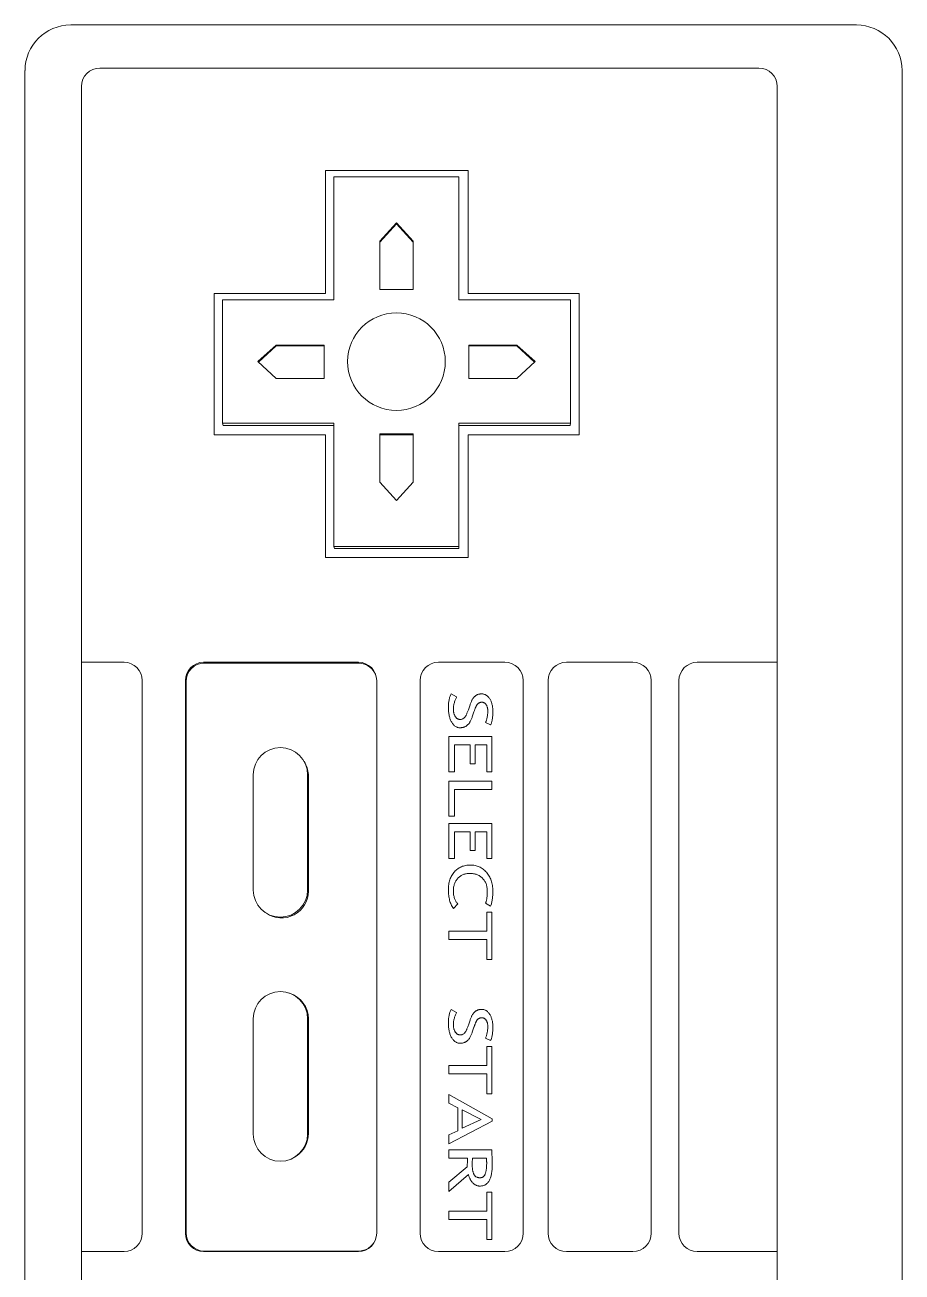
# Model space of a CAD drawing. Header units: millimetres. Extents: x -34 to 49, y -97 to 97.
# Drawn here: x -34.4 to 49, y -21.3 to 97.2 of the extents above; entities that cross this region are included whole.
import ezdxf

# ---------------------------------------------------------------- set-up
doc = ezdxf.new("R2010")
doc.units = ezdxf.units.MM

msp = doc.modelspace()

# ---------------------------------------------------------------- linework, layer by layer
at = {"color": 7, "linetype": 'Continuous', "lineweight": 15}
for p, q in [((44.66, 97.18), (-30.03, 97.18)), ((-34.38, 92.84), (-34.38, -92.84)), ((-27.26, 93.08), (35.4, 93.08)), ((49, -92.84), (49, 92.84)), ((-29, -91.34), (-29, 91.34)), ((37.13, 91.34), (37.13, -91.34)), ((-5.82, 83.34), (7.75, 83.34)), ((-5.82, 71.66), (-5.82, 83.34)), ((7.75, 83.34), (7.75, 71.66)), ((-5, 82.76), (-5, 71.04)), ((6.88, 82.76), (-5, 82.76)), ((6.88, 71.04), (6.88, 82.76)), ((6.88, 82.76), (6.88, 82.48)), ((6.88, 71.04), (6.88, 82.48)), ((0.94, 78.36), (-0.65, 76.63)), ((0.95, 78.27), (-0.64, 76.54)), ((2.52, 76.63), (0.94, 78.36)), ((0.95, 78.27), (0.94, 78.36)), ((2.52, 76.55), (0.95, 78.27)), ((-0.65, 76.63), (-0.65, 72.05)), ((-0.64, 76.54), (-0.65, 76.63)), ((-0.64, 76.54), (-0.64, 72.05)), ((2.52, 72.05), (2.52, 76.63)), ((-16.4, 71.66), (-5.82, 71.66)), ((-16.4, 58.24), (-16.4, 71.66)), ((-0.65, 72.05), (2.52, 72.05)), ((7.75, 71.66), (18.32, 71.66)), ((18.32, 71.66), (18.32, 58.24)), ((-5, 71.04), (-15.61, 71.04)), ((-15.61, 71.04), (-15.61, 59.32)), ((17.49, 71.04), (6.88, 71.04)), ((17.49, 59.32), (17.49, 71.04)), ((-10.51, 66.76), (-12.24, 65.18)), ((-10.49, 66.69), (-12.19, 65.13)), ((-5.93, 66.76), (-10.51, 66.76)), ((-10.49, 66.69), (-10.51, 66.76)), ((-5.93, 66.69), (-10.49, 66.69)), ((-5.93, 63.59), (-5.93, 66.76)), ((12.39, 66.76), (7.81, 66.76)), ((7.81, 66.76), (7.81, 63.59)), ((12.38, 66.69), (7.81, 66.69)), ((12.38, 66.69), (12.39, 66.76)), ((14.07, 65.14), (12.38, 66.69)), ((14.12, 65.18), (12.39, 66.76)), ((-12.24, 65.18), (-10.51, 63.59)), ((12.39, 63.59), (14.12, 65.18)), ((-10.51, 63.59), (-5.93, 63.59)), ((7.81, 63.59), (12.39, 63.59)), ((-15.61, 59.32), (-5, 59.32)), ((-15.61, 59.32), (-15.53, 59.11)), ((-5, 59.32), (-5, 47.6)), ((6.88, 59.32), (17.49, 59.32)), ((6.88, 47.6), (6.88, 59.32)), ((6.88, 59.32), (6.88, 59.11)), ((17.49, 59.32), (17.45, 59.11)), ((-5.82, 58.24), (-16.4, 58.24)), ((-15.53, 59.11), (-5, 59.11)), ((-5.82, 46.56), (-5.82, 58.24)), ((2.52, 58.31), (-0.65, 58.31)), ((-0.65, 58.31), (-0.65, 53.73)), ((-0.64, 58.24), (-0.65, 58.31)), ((-0.64, 58.24), (-0.64, 53.72)), ((2.52, 58.24), (-0.64, 58.24)), ((2.52, 53.73), (2.52, 58.31)), ((6.88, 47.43), (6.88, 59.11)), ((6.88, 59.11), (17.45, 59.11)), ((7.75, 58.24), (7.75, 46.56)), ((18.32, 58.24), (7.75, 58.24)), ((-0.65, 53.73), (0.94, 52)), ((0.94, 52), (2.52, 53.73)), ((-5, 47.6), (6.88, 47.6)), ((-5, 47.6), (-4.95, 47.43)), ((-4.95, 47.43), (6.88, 47.43)), ((6.88, 47.6), (6.88, 47.43)), ((7.75, 46.56), (-5.82, 46.56)), ((-24.96, 36.61), (-29, 36.61)), ((-2.68, 36.61), (-17.39, 36.61)), ((-17.33, 36.52), (-17.39, 36.61)), ((-2.66, 36.52), (-17.33, 36.52)), ((-2.66, 36.52), (-2.68, 36.61)), ((4.92, 36.61), (11.25, 36.61)), ((17.09, 36.61), (23.42, 36.61)), ((29.53, 36.61), (37.13, 36.61)), ((-23.22, -17.66), (-23.22, 34.87)), ((-19.12, 34.87), (-19.12, -17.66)), ((-19.06, 34.79), (-19.12, 34.87)), ((-19.06, 34.79), (-19.06, -17.62)), ((-0.94, -17.66), (-0.94, 34.87)), ((3.18, -17.66), (3.18, 34.87)), ((12.98, 34.87), (12.98, -17.66)), ((15.35, -17.66), (15.35, 34.87)), ((25.15, 34.87), (25.15, -17.66)), ((27.79, -17.66), (27.79, 34.87)), ((6.66, 33.32), (6.14, 33.61)), ((7.93, 32.56), (7.78, 32.1)), ((8.15, 31.44), (8.3, 31.91)), ((9.41, 30.88), (9.88, 30.65)), ((9.99, 29.54), (5.93, 29.54)), ((5.93, 29.54), (5.93, 26.21)), ((6.45, 26.21), (6.45, 28.75)), ((6.45, 28.75), (7.93, 28.75)), ((7.93, 28.75), (7.93, 26.95)), ((8.41, 26.95), (8.41, 28.75)), ((8.41, 28.75), (9.52, 28.75)), ((9.52, 28.75), (9.52, 26.21)), ((9.99, 26.21), (9.99, 29.54)), ((-7.75, 27.02), (-7.84, 27.18)), ((5.93, 26.21), (6.45, 26.21)), ((7.93, 26.95), (8.41, 26.95)), ((9.52, 26.21), (9.99, 26.21)), ((-12.67, 25.92), (-12.67, 14.96)), ((-7.51, 14.96), (-7.51, 25.92)), ((-7.51, 25.92), (-7.43, 25.77)), ((-7.43, 14.87), (-7.43, 25.77)), ((9.99, 25.31), (5.93, 25.31)), ((5.93, 25.31), (5.93, 21.99)), ((9.99, 24.52), (9.99, 25.31)), ((6.45, 21.99), (6.45, 24.52)), ((6.45, 24.52), (9.99, 24.52)), ((5.93, 21.99), (6.45, 21.99)), ((9.99, 21.3), (5.93, 21.3)), ((5.93, 21.3), (5.93, 17.97)), ((6.45, 17.97), (6.45, 20.51)), ((6.45, 20.51), (7.93, 20.51)), ((7.93, 20.51), (7.93, 18.71)), ((8.41, 18.71), (8.41, 20.51)), ((8.41, 20.51), (9.52, 20.51)), ((9.52, 20.51), (9.52, 17.97)), ((9.99, 17.97), (9.99, 21.3)), ((5.93, 17.97), (6.45, 17.97)), ((7.93, 18.71), (8.41, 18.71)), ((9.52, 17.97), (9.99, 17.97)), ((-7.51, 14.96), (-7.43, 14.87)), ((6.35, 13.22), (6.77, 13.65)), ((9.41, 13.7), (9.89, 13.43)), ((-11.54, 12.83), (-11.43, 12.75)), ((9.99, 12.85), (9.52, 12.85)), ((9.52, 12.85), (9.52, 11.06)), ((9.99, 8.36), (9.99, 12.85)), ((9.52, 11.06), (5.93, 11.06)), ((5.93, 11.06), (5.93, 10.26)), ((5.93, 10.26), (9.52, 10.26)), ((9.52, 10.26), (9.52, 8.36)), ((9.52, 8.36), (9.99, 8.36)), ((-9.23, 5.16), (-9.32, 5.19)), ((6.66, 3.34), (6.14, 3.62)), ((-12.67, 2.73), (-12.67, -8.23)), ((-7.51, -8.23), (-7.51, 2.73)), ((-7.51, 2.73), (-7.43, 2.71)), ((-7.43, -8.18), (-7.43, 2.71)), ((7.93, 2.58), (7.78, 2.12)), ((8.15, 1.46), (8.3, 1.92)), ((9.41, 0.9), (9.88, 0.67)), ((9.99, 0.09), (9.52, 0.09)), ((9.52, 0.09), (9.52, -1.71)), ((9.99, -4.4), (9.99, 0.09)), ((9.52, -1.71), (5.93, -1.71)), ((5.93, -1.71), (5.93, -2.5)), ((5.93, -2.5), (9.52, -2.5)), ((9.52, -2.5), (9.52, -4.4)), ((5.93, -4.46), (5.93, -5.3)), ((10.04, -6.78), (5.93, -4.46)), ((9.52, -4.4), (9.99, -4.4)), ((5.93, -5.3), (6.77, -5.73)), ((6.77, -5.73), (6.77, -7.91)), ((5.93, -9.16), (10.04, -6.99)), ((7.19, -7.68), (7.19, -5.94)), ((7.19, -5.94), (8.99, -6.86)), ((8.99, -6.86), (7.19, -7.68)), ((10.04, -6.99), (10.04, -6.78)), ((-7.51, -8.23), (-7.43, -8.18)), ((6.77, -7.91), (5.93, -8.31)), ((5.93, -8.31), (5.93, -9.16)), ((-8.69, -10.4), (-8.59, -10.34)), ((5.93, -9.74), (5.93, -10.53)), ((10, -9.74), (5.93, -9.74)), ((5.93, -10.53), (7.7, -10.53)), ((8.17, -10.53), (9.49, -10.53)), ((7.67, -11.34), (5.93, -12.8)), ((5.93, -13.7), (7.79, -12.08)), ((5.93, -12.8), (5.93, -13.7)), ((9.52, -13.75), (9.52, -15.55)), ((9.99, -13.75), (9.52, -13.75)), ((9.99, -18.24), (9.99, -13.75)), ((5.93, -15.55), (5.93, -16.34)), ((9.52, -15.55), (5.93, -15.55)), ((5.93, -16.34), (9.52, -16.34)), ((9.52, -16.34), (9.52, -18.24)), ((-19.06, -17.62), (-19.12, -17.66)), ((9.52, -18.24), (9.99, -18.24)), ((-29, -19.4), (-24.96, -19.4)), ((-17.33, -19.36), (-17.39, -19.4)), ((-17.39, -19.4), (-2.68, -19.4)), ((-17.33, -19.36), (-2.66, -19.36)), ((-2.66, -19.36), (-2.68, -19.4)), ((11.25, -19.4), (4.92, -19.4)), ((23.42, -19.4), (17.09, -19.4)), ((37.13, -19.4), (29.53, -19.4))]:
    msp.add_line(p, q, dxfattribs=at)
msp.add_circle((0.94, 65.18), 4.64, dxfattribs=at)
for centre, radius, start, end in [((-30.03, 92.84), 4.34, 90, 180), ((44.66, 92.84), 4.34, 0, 90), ((-27.26, 91.34), 1.74, 90, 180), ((35.4, 91.34), 1.74, 0, 90), ((-24.96, 34.87), 1.74, 0, 90), ((-17.39, 34.87), 1.74, 90, 180), ((-17.33, 34.79), 1.73, 90, 180), ((-2.68, 34.87), 1.74, 0, 90), ((-2.66, 34.79), 1.73, 13.2416, 90), ((4.92, 34.87), 1.74, 90, 180), ((11.25, 34.87), 1.74, 360, 90), ((17.09, 34.87), 1.74, 90, 180), ((23.42, 34.87), 1.74, 0, 90), ((29.53, 34.87), 1.74, 90, 180), ((-10.09, 25.92), 2.58, 0, 180), ((-9.99, 25.77), 2.56, 0, 29.1396), ((-10.09, 14.96), 2.58, 180, 0), ((-9.99, 14.87), 2.56, 235.7707, 0), ((-10.09, 2.73), 2.58, 0, 180), ((-9.99, 2.71), 2.56, 0, 72.6734), ((-10.09, -8.23), 2.58, 180, 0), ((-9.99, -8.18), 2.56, 303.0149, 0), ((-24.96, -17.66), 1.74, 270, 0), ((-17.39, -17.66), 1.74, 180, 270), ((-17.33, -17.62), 1.73, 180, 270), ((-2.68, -17.66), 1.74, 270, 0), ((4.92, -17.66), 1.74, 180, 270), ((11.25, -17.66), 1.74, 270, 0), ((17.09, -17.66), 1.74, 180, 270), ((23.42, -17.66), 1.74, 270, 0), ((29.53, -17.66), 1.74, 180, 270), ((-2.66, -17.62), 1.73, 270, 335.4194)]:
    msp.add_arc(centre, radius, start, end, dxfattribs=at)
for points, knots in [([(5.87, 32.3), (5.87, 32.36), (5.87, 32.48), (5.89, 32.66), (5.91, 32.84), (5.94, 33.01), (5.97, 33.17), (6.02, 33.32), (6.07, 33.47), (6.12, 33.56), (6.14, 33.61)], [0, 0, 0, 0, 0.139851, 0.274463, 0.40476, 0.530479, 0.652604, 0.771547, 0.887177, 1, 1, 1, 1]), ([(6.66, 33.32), (6.64, 33.28), (6.6, 33.2), (6.54, 33.07), (6.48, 32.93), (6.44, 32.77), (6.4, 32.62), (6.37, 32.47), (6.35, 32.33), (6.35, 32.23), (6.35, 32.19)], [0, 0, 0, 0, 0.112458, 0.232351, 0.361838, 0.499398, 0.63778, 0.766607, 0.887174, 1, 1, 1, 1]), ([(7.93, 32.56), (7.95, 32.61), (7.98, 32.7), (8.03, 32.83), (8.08, 32.95), (8.14, 33.05), (8.2, 33.15), (8.26, 33.24), (8.32, 33.31), (8.39, 33.37), (8.46, 33.43), (8.53, 33.48), (8.61, 33.52), (8.69, 33.55), (8.77, 33.58), (8.86, 33.59), (8.95, 33.6), (9.01, 33.61), (9.04, 33.61)], [0, 0, 0, 0, 0.090498, 0.174797, 0.254167, 0.327912, 0.396058, 0.460014, 0.519361, 0.574997, 0.628131, 0.679973, 0.732202, 0.783657, 0.836116, 0.889278, 0.943845, 1, 1, 1, 1]), ([(9.04, 33.61), (9.08, 33.6), (9.15, 33.6), (9.26, 33.58), (9.36, 33.54), (9.46, 33.49), (9.55, 33.43), (9.64, 33.35), (9.72, 33.26), (9.8, 33.15), (9.87, 33.03), (9.93, 32.9), (9.98, 32.77), (10.02, 32.63), (10.06, 32.48), (10.08, 32.32), (10.09, 32.15), (10.1, 32.04), (10.1, 31.98)], [0, 0, 0, 0, 0.0522624, 0.1027212, 0.1530459, 0.2038054, 0.2561395, 0.3107192, 0.3682919, 0.4298056, 0.4937901, 0.5589585, 0.6258285, 0.695096, 0.7665483, 0.8409481, 0.9186775, 1, 1, 1, 1]), ([(6.97, 30.38), (6.94, 30.39), (6.86, 30.39), (6.75, 30.41), (6.65, 30.46), (6.55, 30.51), (6.45, 30.59), (6.36, 30.68), (6.27, 30.78), (6.19, 30.91), (6.11, 31.04), (6.05, 31.19), (6, 31.35), (5.95, 31.52), (5.92, 31.7), (5.89, 31.89), (5.88, 32.09), (5.87, 32.23), (5.87, 32.3)], [0, 0, 0, 0, 0.046638, 0.092192, 0.138532, 0.185824, 0.234989, 0.287808, 0.344017, 0.404661, 0.46834, 0.534459, 0.603069, 0.674804, 0.750181, 0.829313, 0.91238, 1, 1, 1, 1]), ([(6.35, 32.19), (6.35, 32.15), (6.35, 32.08), (6.36, 31.97), (6.37, 31.87), (6.39, 31.78), (6.42, 31.69), (6.45, 31.61), (6.48, 31.53), (6.53, 31.45), (6.57, 31.39), (6.63, 31.33), (6.68, 31.28), (6.74, 31.24), (6.8, 31.21), (6.86, 31.19), (6.92, 31.18), (6.97, 31.18), (6.99, 31.18)], [0, 0, 0, 0, 0.08358, 0.163715, 0.239345, 0.312059, 0.381605, 0.448398, 0.5132, 0.575935, 0.636232, 0.692774, 0.746695, 0.798214, 0.848319, 0.898036, 0.948533, 1, 1, 1, 1]), ([(6.99, 31.18), (7.03, 31.18), (7.1, 31.18), (7.2, 31.21), (7.29, 31.26), (7.37, 31.32), (7.43, 31.38), (7.48, 31.44), (7.53, 31.51), (7.58, 31.6), (7.62, 31.71), (7.67, 31.83), (7.73, 31.96), (7.76, 32.05), (7.78, 32.1)], [0, 0, 0, 0, 0.0796227, 0.1587057, 0.2412245, 0.3288657, 0.3781844, 0.43691, 0.5053334, 0.5833647, 0.6712807, 0.7704406, 0.8800626, 1, 1, 1, 1]), ([(9.05, 32.81), (9.02, 32.81), (8.97, 32.81), (8.9, 32.79), (8.83, 32.77), (8.76, 32.73), (8.7, 32.69), (8.64, 32.63), (8.59, 32.57), (8.55, 32.51), (8.52, 32.46), (8.5, 32.41), (8.47, 32.35), (8.44, 32.28), (8.41, 32.2), (8.38, 32.11), (8.34, 32.01), (8.32, 31.94), (8.3, 31.91)], [0, 0, 0, 0, 0.060343, 0.119908, 0.178512, 0.237957, 0.297916, 0.359486, 0.422172, 0.488249, 0.525442, 0.570523, 0.622957, 0.683123, 0.7507, 0.82631, 0.909126, 1, 1, 1, 1]), ([(9.62, 31.95), (9.62, 31.99), (9.62, 32.05), (9.61, 32.14), (9.6, 32.23), (9.58, 32.31), (9.56, 32.39), (9.53, 32.46), (9.5, 32.52), (9.46, 32.58), (9.42, 32.64), (9.38, 32.69), (9.33, 32.72), (9.28, 32.76), (9.22, 32.78), (9.17, 32.8), (9.11, 32.81), (9.07, 32.81), (9.05, 32.81)], [0, 0, 0, 0, 0.084373, 0.164689, 0.240609, 0.31225, 0.380989, 0.446832, 0.510127, 0.571803, 0.63086, 0.686984, 0.740346, 0.792098, 0.842929, 0.894016, 0.946314, 1, 1, 1, 1]), ([(8.15, 31.44), (8.13, 31.39), (8.1, 31.3), (8.04, 31.17), (7.99, 31.05), (7.93, 30.94), (7.87, 30.85), (7.81, 30.76), (7.74, 30.68), (7.67, 30.62), (7.6, 30.56), (7.53, 30.52), (7.45, 30.48), (7.36, 30.44), (7.27, 30.42), (7.18, 30.4), (7.08, 30.39), (7.01, 30.38), (6.97, 30.38)], [0, 0, 0, 0, 0.087177, 0.169641, 0.246301, 0.317567, 0.384541, 0.446714, 0.50488, 0.559505, 0.612126, 0.66462, 0.717074, 0.770583, 0.825281, 0.881321, 0.939635, 1, 1, 1, 1]), ([(9.41, 30.88), (9.42, 30.91), (9.45, 30.97), (9.49, 31.08), (9.52, 31.21), (9.55, 31.36), (9.58, 31.51), (9.61, 31.67), (9.62, 31.81), (9.62, 31.91), (9.62, 31.95)], [0, 0, 0, 0, 0.087345, 0.192268, 0.313991, 0.454617, 0.60033, 0.739511, 0.872619, 1, 1, 1, 1]), ([(10.1, 31.98), (10.1, 31.9), (10.1, 31.75), (10.09, 31.54), (10.07, 31.35), (10.05, 31.17), (10.02, 31.02), (9.98, 30.88), (9.94, 30.75), (9.9, 30.68), (9.88, 30.65)], [0, 0, 0, 0, 0.168833, 0.325066, 0.467733, 0.59819, 0.715734, 0.821193, 0.916083, 1, 1, 1, 1]), ([(5.87, 14.95), (5.87, 15.04), (5.88, 15.22), (5.91, 15.48), (5.95, 15.72), (6.01, 15.94), (6.09, 16.16), (6.19, 16.35), (6.31, 16.54), (6.45, 16.7), (6.6, 16.85), (6.76, 16.98), (6.93, 17.09), (7.12, 17.19), (7.32, 17.25), (7.52, 17.3), (7.74, 17.34), (7.9, 17.34), (7.97, 17.34)], [0, 0, 0, 0, 0.075267, 0.146984, 0.215071, 0.280545, 0.343604, 0.404921, 0.465351, 0.525207, 0.584255, 0.642026, 0.699209, 0.756516, 0.81436, 0.874006, 0.935528, 1, 1, 1, 1]), ([(7.97, 17.34), (8.05, 17.34), (8.19, 17.33), (8.41, 17.3), (8.61, 17.25), (8.81, 17.17), (9, 17.08), (9.17, 16.96), (9.34, 16.82), (9.5, 16.66), (9.64, 16.48), (9.76, 16.29), (9.86, 16.09), (9.95, 15.87), (10.02, 15.64), (10.06, 15.4), (10.09, 15.15), (10.1, 14.97), (10.1, 14.89)], [0, 0, 0, 0, 0.061616, 0.121323, 0.179327, 0.236688, 0.294282, 0.35223, 0.411868, 0.473378, 0.535907, 0.598144, 0.660913, 0.724508, 0.789768, 0.857111, 0.927057, 1, 1, 1, 1]), ([(7.91, 16.55), (7.86, 16.55), (7.74, 16.54), (7.58, 16.52), (7.43, 16.49), (7.28, 16.43), (7.14, 16.37), (7.01, 16.29), (6.89, 16.19), (6.78, 16.09), (6.68, 15.97), (6.59, 15.84), (6.51, 15.7), (6.45, 15.55), (6.41, 15.4), (6.37, 15.23), (6.35, 15.06), (6.35, 14.94), (6.35, 14.88)], [0, 0, 0, 0, 0.066266, 0.130126, 0.191552, 0.251521, 0.310893, 0.369929, 0.429713, 0.490621, 0.551974, 0.612768, 0.673736, 0.73539, 0.798217, 0.862885, 0.929893, 1, 1, 1, 1]), ([(9.57, 14.88), (9.57, 14.94), (9.57, 15.06), (9.54, 15.24), (9.51, 15.4), (9.46, 15.56), (9.39, 15.71), (9.31, 15.85), (9.22, 15.98), (9.11, 16.09), (8.99, 16.2), (8.86, 16.29), (8.72, 16.37), (8.58, 16.44), (8.42, 16.49), (8.26, 16.52), (8.09, 16.54), (7.97, 16.55), (7.91, 16.55)], [0, 0, 0, 0, 0.06958, 0.13617, 0.200319, 0.262235, 0.323235, 0.383175, 0.443413, 0.504105, 0.564819, 0.624691, 0.68405, 0.744068, 0.804998, 0.867558, 0.9326, 1, 1, 1, 1]), ([(6.35, 13.22), (6.31, 13.28), (6.23, 13.39), (6.14, 13.58), (6.05, 13.78), (5.99, 13.99), (5.94, 14.22), (5.9, 14.45), (5.88, 14.7), (5.87, 14.87), (5.87, 14.95)], [0, 0, 0, 0, 0.113231, 0.228269, 0.346043, 0.466987, 0.592315, 0.722295, 0.858003, 1, 1, 1, 1]), ([(6.35, 14.88), (6.35, 14.82), (6.35, 14.69), (6.37, 14.51), (6.41, 14.34), (6.45, 14.17), (6.51, 14.03), (6.58, 13.89), (6.67, 13.76), (6.74, 13.69), (6.77, 13.65)], [0, 0, 0, 0, 0.145505, 0.283097, 0.413732, 0.538154, 0.657843, 0.773071, 0.886907, 1, 1, 1, 1]), ([(9.41, 13.7), (9.42, 13.73), (9.45, 13.8), (9.48, 13.91), (9.51, 14.04), (9.53, 14.18), (9.55, 14.34), (9.56, 14.51), (9.57, 14.69), (9.57, 14.81), (9.57, 14.88)], [0, 0, 0, 0, 0.089301, 0.188446, 0.297423, 0.416312, 0.545541, 0.686016, 0.837227, 1, 1, 1, 1]), ([(10.1, 14.89), (10.1, 14.81), (10.1, 14.66), (10.09, 14.45), (10.07, 14.25), (10.05, 14.06), (10.02, 13.89), (9.98, 13.72), (9.94, 13.57), (9.9, 13.48), (9.89, 13.43)], [0, 0, 0, 0, 0.153049, 0.297302, 0.434037, 0.562335, 0.682435, 0.795173, 0.900891, 1, 1, 1, 1]), ([(5.87, 2.32), (5.87, 2.38), (5.87, 2.5), (5.89, 2.68), (5.91, 2.86), (5.94, 3.02), (5.97, 3.18), (6.02, 3.34), (6.07, 3.48), (6.12, 3.58), (6.14, 3.62)], [0, 0, 0, 0, 0.139851, 0.274463, 0.40476, 0.530479, 0.652604, 0.771547, 0.887177, 1, 1, 1, 1]), ([(7.93, 2.58), (7.95, 2.62), (7.98, 2.72), (8.03, 2.84), (8.08, 2.96), (8.14, 3.07), (8.2, 3.17), (8.26, 3.25), (8.32, 3.33), (8.39, 3.39), (8.46, 3.45), (8.53, 3.49), (8.61, 3.53), (8.69, 3.57), (8.77, 3.59), (8.86, 3.61), (8.95, 3.62), (9.01, 3.62), (9.04, 3.62)], [0, 0, 0, 0, 0.090498, 0.174797, 0.254167, 0.327912, 0.396058, 0.460014, 0.519361, 0.574997, 0.628131, 0.679973, 0.732202, 0.783657, 0.836116, 0.889278, 0.943845, 1, 1, 1, 1]), ([(9.04, 3.62), (9.08, 3.62), (9.15, 3.62), (9.26, 3.6), (9.36, 3.56), (9.46, 3.51), (9.55, 3.45), (9.64, 3.37), (9.72, 3.27), (9.8, 3.17), (9.87, 3.05), (9.93, 2.92), (9.98, 2.79), (10.02, 2.64), (10.06, 2.49), (10.08, 2.33), (10.09, 2.17), (10.1, 2.05), (10.1, 2)], [0, 0, 0, 0, 0.052262, 0.102721, 0.153046, 0.203805, 0.256139, 0.310719, 0.368292, 0.429806, 0.49379, 0.558959, 0.625828, 0.695096, 0.766548, 0.840948, 0.918677, 1, 1, 1, 1]), ([(6.66, 3.34), (6.64, 3.3), (6.6, 3.22), (6.54, 3.09), (6.48, 2.95), (6.44, 2.79), (6.4, 2.64), (6.37, 2.49), (6.35, 2.34), (6.35, 2.25), (6.35, 2.21)], [0, 0, 0, 0, 0.112458, 0.232351, 0.361838, 0.499398, 0.63778, 0.766607, 0.887174, 1, 1, 1, 1]), ([(9.05, 2.83), (9.02, 2.83), (8.97, 2.83), (8.9, 2.81), (8.83, 2.79), (8.76, 2.75), (8.7, 2.71), (8.64, 2.65), (8.59, 2.59), (8.55, 2.53), (8.52, 2.48), (8.5, 2.43), (8.47, 2.37), (8.44, 2.3), (8.41, 2.22), (8.38, 2.13), (8.34, 2.03), (8.32, 1.96), (8.3, 1.92)], [0, 0, 0, 0, 0.060343, 0.119908, 0.178512, 0.237957, 0.297916, 0.359486, 0.422172, 0.488249, 0.525442, 0.570523, 0.622957, 0.683123, 0.7507, 0.82631, 0.909126, 1, 1, 1, 1]), ([(9.62, 1.97), (9.62, 2), (9.62, 2.07), (9.61, 2.16), (9.6, 2.25), (9.58, 2.33), (9.56, 2.4), (9.53, 2.48), (9.5, 2.54), (9.46, 2.6), (9.42, 2.66), (9.38, 2.7), (9.33, 2.74), (9.28, 2.77), (9.22, 2.8), (9.17, 2.82), (9.11, 2.83), (9.07, 2.83), (9.05, 2.83)], [0, 0, 0, 0, 0.0843735, 0.164689, 0.2406092, 0.3122498, 0.3809895, 0.4468325, 0.5101275, 0.5718035, 0.6308598, 0.6869841, 0.7403456, 0.7920982, 0.8429294, 0.8940162, 0.9463139, 1, 1, 1, 1]), ([(6.97, 0.4), (6.94, 0.4), (6.86, 0.41), (6.75, 0.43), (6.65, 0.47), (6.55, 0.53), (6.45, 0.61), (6.36, 0.7), (6.27, 0.8), (6.19, 0.92), (6.11, 1.06), (6.05, 1.21), (6, 1.36), (5.95, 1.53), (5.92, 1.71), (5.89, 1.9), (5.88, 2.11), (5.87, 2.24), (5.87, 2.32)], [0, 0, 0, 0, 0.046638, 0.092192, 0.138532, 0.185824, 0.234989, 0.287808, 0.344017, 0.404661, 0.46834, 0.534459, 0.603069, 0.674804, 0.750181, 0.829313, 0.91238, 1, 1, 1, 1]), ([(6.35, 2.21), (6.35, 2.17), (6.35, 2.1), (6.36, 1.99), (6.37, 1.89), (6.39, 1.8), (6.42, 1.71), (6.45, 1.62), (6.48, 1.54), (6.53, 1.47), (6.57, 1.41), (6.63, 1.35), (6.68, 1.3), (6.74, 1.26), (6.8, 1.23), (6.86, 1.21), (6.92, 1.2), (6.97, 1.19), (6.99, 1.19)], [0, 0, 0, 0, 0.08358, 0.163715, 0.239345, 0.312059, 0.381605, 0.448398, 0.5132, 0.575935, 0.636232, 0.692774, 0.746695, 0.798214, 0.848319, 0.898036, 0.948533, 1, 1, 1, 1]), ([(8.15, 1.46), (8.13, 1.41), (8.1, 1.32), (8.04, 1.19), (7.99, 1.07), (7.93, 0.96), (7.87, 0.86), (7.81, 0.78), (7.74, 0.7), (7.67, 0.64), (7.6, 0.58), (7.53, 0.53), (7.45, 0.49), (7.36, 0.46), (7.27, 0.43), (7.18, 0.42), (7.08, 0.4), (7.01, 0.4), (6.97, 0.4)], [0, 0, 0, 0, 0.087177, 0.169641, 0.246301, 0.317567, 0.384541, 0.446714, 0.50488, 0.559505, 0.612126, 0.66462, 0.717074, 0.770583, 0.825281, 0.881321, 0.939635, 1, 1, 1, 1]), ([(6.99, 1.19), (7.03, 1.2), (7.1, 1.2), (7.2, 1.23), (7.29, 1.28), (7.37, 1.33), (7.43, 1.4), (7.48, 1.46), (7.53, 1.53), (7.58, 1.62), (7.62, 1.72), (7.67, 1.84), (7.73, 1.98), (7.76, 2.07), (7.78, 2.12)], [0, 0, 0, 0, 0.079623, 0.158706, 0.241225, 0.328866, 0.378184, 0.43691, 0.505333, 0.583365, 0.671281, 0.770441, 0.880063, 1, 1, 1, 1]), ([(9.41, 0.9), (9.42, 0.93), (9.45, 0.99), (9.49, 1.1), (9.52, 1.23), (9.55, 1.38), (9.58, 1.53), (9.61, 1.68), (9.62, 1.83), (9.62, 1.93), (9.62, 1.97)], [0, 0, 0, 0, 0.087345, 0.192268, 0.313991, 0.454617, 0.60033, 0.739511, 0.872619, 1, 1, 1, 1]), ([(10.1, 2), (10.1, 1.92), (10.1, 1.77), (10.09, 1.56), (10.07, 1.37), (10.05, 1.19), (10.02, 1.03), (9.98, 0.89), (9.94, 0.77), (9.9, 0.7), (9.88, 0.67)], [0, 0, 0, 0, 0.168833, 0.325066, 0.467733, 0.59819, 0.715734, 0.821193, 0.916083, 1, 1, 1, 1]), ([(7.67, -11.34), (7.67, -11.31), (7.67, -11.26), (7.67, -11.19), (7.67, -11.1), (7.68, -11), (7.68, -10.9), (7.68, -10.78), (7.69, -10.66), (7.69, -10.57), (7.7, -10.53)], [0, 0, 0, 0, 0.084815, 0.180868, 0.2882, 0.407819, 0.538672, 0.680833, 0.834268, 1, 1, 1, 1]), ([(8.17, -10.53), (8.16, -10.62), (8.15, -10.8), (8.14, -10.98), (8.14, -11.06)], [0, 0, 0, 0, 0.508357, 1, 1, 1, 1]), ([(9.52, -10.98), (9.52, -10.97), (9.52, -10.95), (9.52, -10.91), (9.51, -10.86), (9.51, -10.81), (9.51, -10.75), (9.5, -10.68), (9.49, -10.61), (9.49, -10.56), (9.49, -10.53)], [0, 0, 0, 0, 0.071299, 0.157215, 0.259707, 0.376801, 0.508704, 0.657144, 0.820301, 1, 1, 1, 1]), ([(10, -9.74), (10, -9.74), (10, -9.76), (10, -9.8), (10.01, -9.85), (10.01, -9.91), (10.01, -10), (10.01, -10.09), (10.02, -10.21), (10.02, -10.34), (10.03, -10.46), (10.03, -10.59), (10.04, -10.7), (10.04, -10.81), (10.04, -10.91), (10.04, -10.99), (10.04, -11.07), (10.04, -11.12), (10.04, -11.14)], [0, 0, 0, 0, 0.012912, 0.03759, 0.073997, 0.120964, 0.179701, 0.250168, 0.331801, 0.424598, 0.520328, 0.608999, 0.690632, 0.766379, 0.83447, 0.896693, 0.951874, 1, 1, 1, 1]), ([(8.14, -11.06), (8.14, -11.12), (8.14, -11.23), (8.15, -11.38), (8.16, -11.52), (8.18, -11.65), (8.2, -11.77), (8.23, -11.88), (8.26, -11.98), (8.3, -12.06), (8.35, -12.14), (8.4, -12.2), (8.46, -12.26), (8.53, -12.3), (8.6, -12.34), (8.69, -12.36), (8.78, -12.38), (8.84, -12.38), (8.88, -12.38)], [0, 0, 0, 0, 0.096881, 0.187109, 0.270798, 0.348156, 0.418765, 0.483405, 0.542541, 0.59627, 0.646441, 0.694389, 0.741461, 0.788517, 0.837257, 0.8879, 0.942095, 1, 1, 1, 1]), ([(10.04, -11.14), (10.04, -11.22), (10.04, -11.38), (10.03, -11.61), (10.01, -11.83), (9.97, -12.03), (9.93, -12.21), (9.88, -12.37), (9.82, -12.53), (9.76, -12.66), (9.68, -12.78), (9.59, -12.89), (9.49, -12.97), (9.39, -13.05), (9.27, -13.1), (9.15, -13.14), (9.01, -13.16), (8.92, -13.17), (8.87, -13.17)], [0, 0, 0, 0, 0.093395, 0.180648, 0.262276, 0.338464, 0.409463, 0.475281, 0.536901, 0.594216, 0.648271, 0.699184, 0.748654, 0.796973, 0.84546, 0.894809, 0.946014, 1, 1, 1, 1]), ([(8.88, -12.38), (8.9, -12.38), (8.96, -12.38), (9.04, -12.36), (9.11, -12.33), (9.17, -12.29), (9.23, -12.25), (9.28, -12.19), (9.33, -12.12), (9.37, -12.04), (9.4, -11.95), (9.43, -11.85), (9.46, -11.73), (9.48, -11.6), (9.5, -11.47), (9.51, -11.31), (9.51, -11.15), (9.52, -11.04), (9.52, -10.98)], [0, 0, 0, 0, 0.048283, 0.093559, 0.137333, 0.180733, 0.224616, 0.270005, 0.318261, 0.370208, 0.426507, 0.488874, 0.557512, 0.63231, 0.713851, 0.802308, 0.897814, 1, 1, 1, 1]), ([(8.87, -13.17), (8.84, -13.17), (8.78, -13.17), (8.68, -13.15), (8.59, -13.13), (8.5, -13.09), (8.42, -13.04), (8.33, -12.99), (8.25, -12.92), (8.18, -12.85), (8.1, -12.77), (8.04, -12.68), (7.98, -12.59), (7.93, -12.49), (7.88, -12.39), (7.84, -12.29), (7.81, -12.19), (7.8, -12.11), (7.79, -12.08)], [0, 0, 0, 0, 0.057251, 0.114138, 0.170477, 0.227808, 0.285859, 0.346115, 0.409009, 0.474756, 0.541311, 0.606937, 0.672298, 0.736814, 0.80133, 0.866911, 0.933016, 1, 1, 1, 1])]:
    msp.add_open_spline(points, degree=3, knots=knots, dxfattribs=at)

doc.saveas('drawing.dxf')
